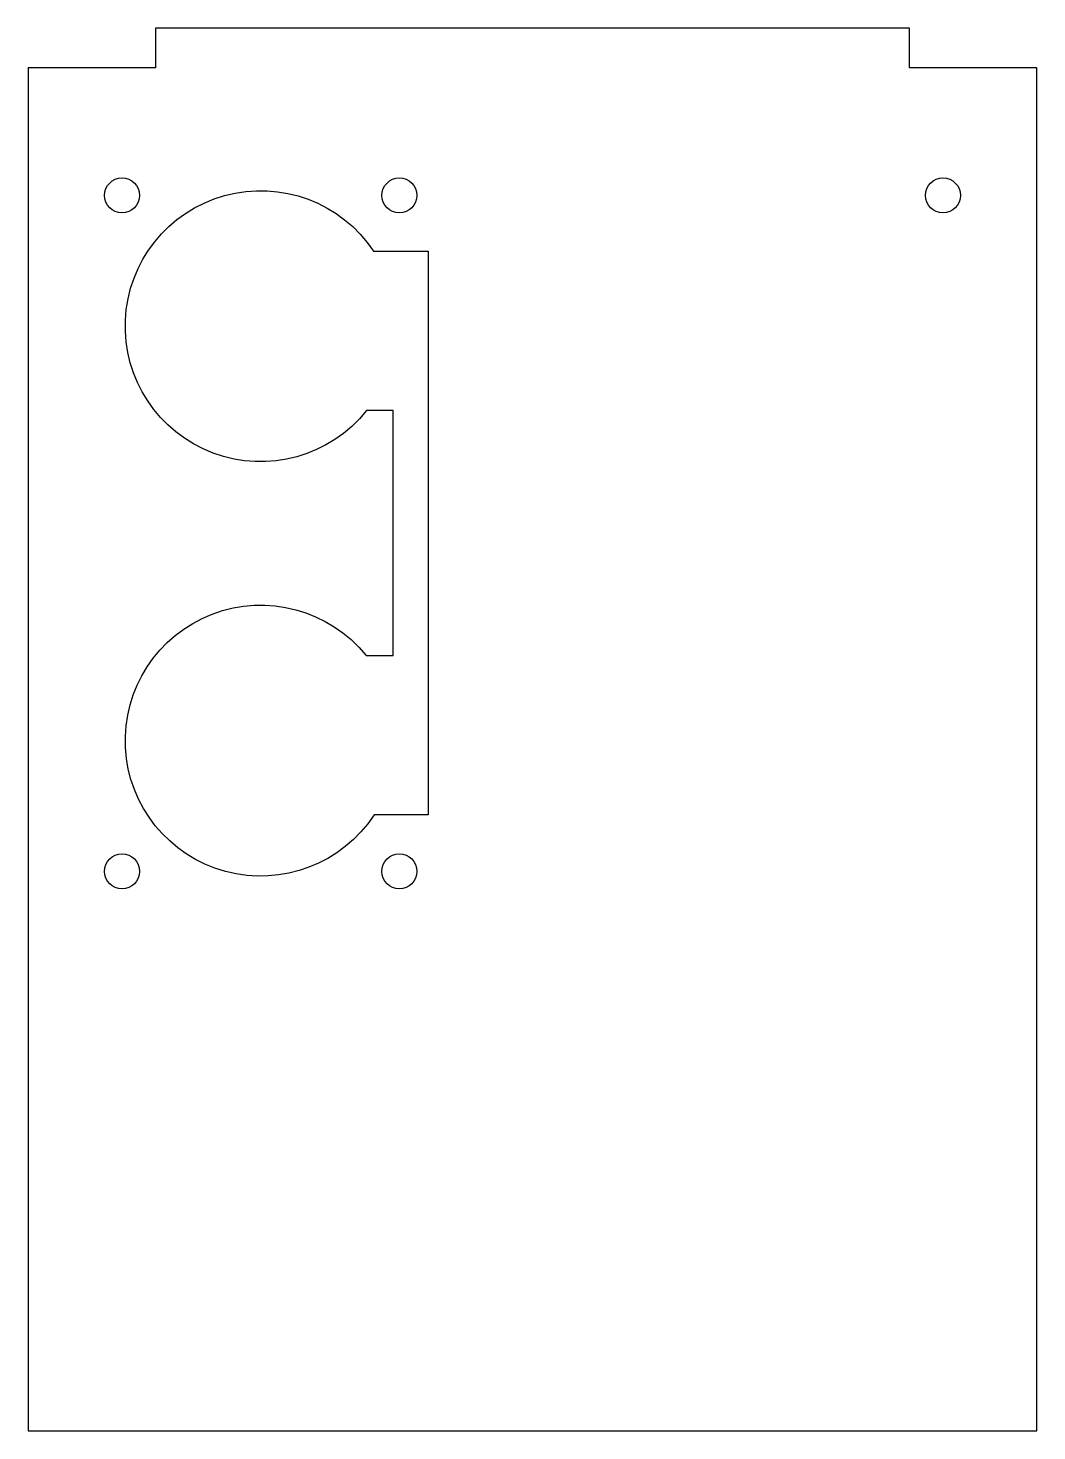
# Model space of a CAD drawing. Header units: millimetres. Extents: x 0.1 to 63.4, y -90 to -2.
import ezdxf

# ---------------------------------------------------------------- set-up
doc = ezdxf.new("R2010")
doc.units = ezdxf.units.MM
doc.layers.get('0').update_dxf_attribs({"linetype": 'CONTINUOUS'})

msp = doc.modelspace()

# ---------------------------------------------------------------- linework, layer by layer
msp.add_lwpolyline([(55.4, -4.499), (55.4, -2), (8.1, -2), (8.1, -4.499), (0.1, -4.499), (0.1, -90), (63.4, -90), (63.4, -4.499)], close=True)
msp.add_lwpolyline([(21.306, -41.35), (23, -41.35), (23, -26), (21.345, -26, -3.071124), (21.783, -16), (25.2, -16), (25.2, -51.35), (21.815, -51.35, -3.069859)], format="xyb", close=True)
for centre in [(6, -12.499), (23.4, -12.499), (57.5, -12.499), (6, -54.899), (23.4, -54.899)]:
    msp.add_circle(centre, 1.1)

doc.saveas('drawing.dxf')
